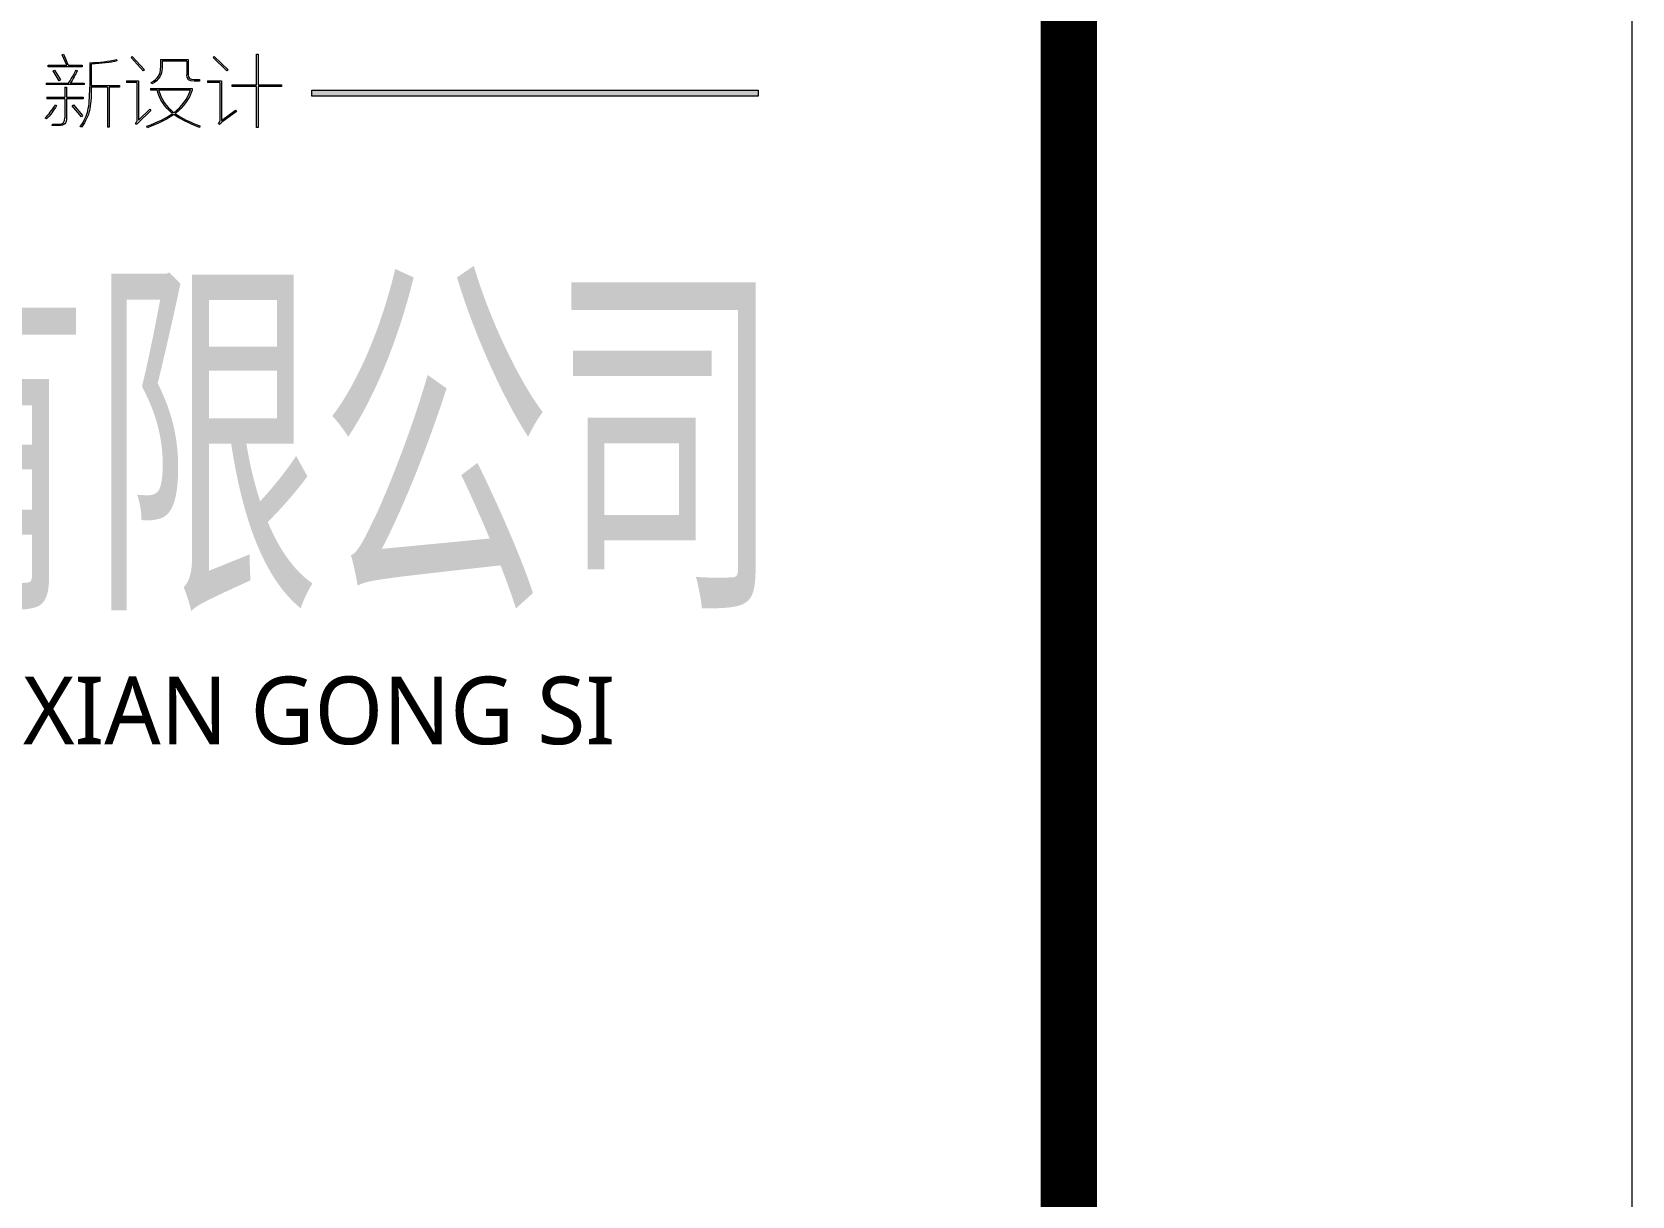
# Model space of a CAD drawing. Header units: inches. Extents: x -3272461 to -2504170, y 403793 to 1071042.
# Drawn here: x -2654256 to -2649994, y 542206 to 545307 of the extents above; entities that cross this region are included whole.
import ezdxf

# ---------------------------------------------------------------- set-up
doc = ezdxf.new("R2010")
doc.units = ezdxf.units.IN
doc.header["$LTSCALE"] = 1000
doc.header["$MEASUREMENT"] = 0
doc.layers.get('0').update_dxf_attribs({"lineweight": 18})
doc.layers.add('PUB_TITLE', color=153, linetype='Continuous', lineweight=18)
doc.layers.add('图层 1', color=7, linetype='Continuous', lineweight=18)
doc.styles.add('-黑体', font='', dxfattribs={"width": 0.7})
doc.styles.get('-黑体').set_extended_font_data('微软雅黑')

msp = doc.modelspace()

# ---------------------------------------------------------------- hatches: boundary and pattern name
msp.add_hatch(color=256).paths.add_polyline_path([(-2653510.6, 545152.3), (-2652321.8, 545152.3), (-2652321.8, 545136.3), (-2653510.6, 545136.3)], flags=0)

# ---------------------------------------------------------------- linework, layer by layer
at = {"lineweight": 9}
for p, q in [((-2654213.6, 545214.4), (-2654213.6, 545218.6)), ((-2654213.6, 545218.6), (-2654164, 545218.6)), ((-2654122.8, 545214.4), (-2654213.6, 545214.4)), ((-2654175.8, 545246.4), (-2654172.4, 545248)), ((-2654164, 545218.6), (-2654175.8, 545246.4)), ((-2654172.4, 545248), (-2654159.8, 545218.6)), ((-2654159.8, 545218.6), (-2654122.8, 545218.6)), ((-2654122.8, 545218.6), (-2654122.8, 545214.4)), ((-2654102.6, 545225.3), (-2654102.6, 545160.6)), ((-2654098.4, 545222), (-2654098.4, 545164.8)), ((-2653992.4, 545239.6), (-2653989.9, 545242.1)), ((-2653960.4, 545204.3), (-2653992.4, 545239.6)), ((-2653989.9, 545242.1), (-2653957.1, 545206.8)), ((-2653914.2, 545233.7), (-2653914.2, 545211)), ((-2653910, 545229.5), (-2653910, 545211)), ((-2653844.4, 545229.5), (-2653844.4, 545193.4)), ((-2653840.1, 545233.7), (-2653840.1, 545193.4)), ((-2653773.7, 545239.6), (-2653771.2, 545242.1)), ((-2653737.5, 545204.3), (-2653773.7, 545239.6)), ((-2653771.2, 545242.1), (-2653734.2, 545206.8)), ((-2653658.5, 545248), (-2653654.3, 545248)), ((-2653658.5, 545166.5), (-2653658.5, 545248)), ((-2653654.3, 545248), (-2653654.3, 545166.5)), ((-2654218.7, 545170.7), (-2654218.7, 545167.3)), ((-2654200.2, 545203.5), (-2654196.8, 545206)), ((-2654184.2, 545177.4), (-2654200.2, 545203.5)), ((-2654196.8, 545206), (-2654180.8, 545179.9)), ((-2654180.8, 545179.9), (-2654184.2, 545177.4)), ((-2654117.7, 545170.7), (-2654117.7, 545167.3)), ((-2654005, 545177.4), (-2654005, 545173.2)), ((-2653977.3, 545173.2), (-2653977.3, 545069.7)), ((-2653973.1, 545177.4), (-2653973.1, 545072.3)), ((-2653957.1, 545206.8), (-2653960.4, 545204.3)), ((-2653809.9, 545180.8), (-2653809.9, 545176.6)), ((-2653788.8, 545177.4), (-2653788.8, 545173.2)), ((-2653756, 545173.2), (-2653756, 545069.7)), ((-2653751.8, 545177.4), (-2653751.8, 545071.4)), ((-2653734.2, 545206.8), (-2653737.5, 545204.3)), ((-2653723.2, 545162.3), (-2653723.2, 545166.5)), ((-2653723.2, 545166.5), (-2653658.5, 545166.5)), ((-2653654.3, 545166.5), (-2653592, 545166.5)), ((-2653592, 545166.5), (-2653592, 545162.3)), ((-2654217, 545133.7), (-2654217, 545129.4)), ((-2654169, 545160.6), (-2654169, 545133.7)), ((-2654169, 545129.4), (-2654169, 545079)), ((-2654164.8, 545160.6), (-2654164.8, 545133.7)), ((-2654164.8, 545129.4), (-2654164.8, 545079)), ((-2654120.3, 545133.7), (-2654120.3, 545129.4)), ((-2654055.5, 545160.6), (-2654055.5, 545053.7)), ((-2654051.3, 545160.6), (-2654051.3, 545053.7)), ((-2654023.5, 545164.8), (-2654023.5, 545160.6)), ((-2653941.1, 545156.4), (-2653941.1, 545152.2)), ((-2653830.1, 545156.4), (-2653830.1, 545152.2)), ((-2653658.5, 545162.3), (-2653723.2, 545162.3)), ((-2653658.5, 545052.9), (-2653658.5, 545162.3)), ((-2653592, 545162.3), (-2653654.3, 545162.3)), ((-2653654.3, 545162.3), (-2653654.3, 545052.9)), ((-2654149.7, 545110.9), (-2654146.3, 545113.5)), ((-2654124.5, 545081.5), (-2654149.7, 545110.9)), ((-2654146.3, 545113.5), (-2654121.9, 545084.9)), ((-2654121.9, 545084.9), (-2654124.5, 545081.5)), ((-2653654.3, 545052.9), (-2653658.5, 545052.9))]:
    msp.add_line(p, q, dxfattribs=at)
at = {"lineweight": 0}
for p, q in [((-2653510.6, 545152.3), (-2652321.8, 545152.3)), ((-2653510.6, 545136.3), (-2653510.6, 545152.3)), ((-2652321.8, 545136.3), (-2653510.6, 545136.3))]:
    msp.add_line(p, q, dxfattribs=at)
at = {"lineweight": 9}
for points in [[(-2654102.6, 545225.3), (-2654076.8, 545226.5), (-2654053, 545229.3), (-2654031.1, 545233.7)], [(-2654030.3, 545230.4), (-2654047.7, 545225.9), (-2654070.4, 545223.1), (-2654098.4, 545222)], [(-2654031.1, 545233.7), (-2654031.1, 545233.7), (-2654030.3, 545230.4), (-2654030.3, 545230.4)], [(-2653939.4, 545172.4), (-2653921.5, 545182.5), (-2653913.1, 545195.3), (-2653914.2, 545211)], [(-2653910, 545211), (-2653909.4, 545193.7), (-2653918.4, 545179.6), (-2653936.9, 545169)], [(-2653914.2, 545233.7), (-2653914.2, 545233.7), (-2653840.1, 545233.7), (-2653840.1, 545233.7)], [(-2653844.4, 545229.5), (-2653844.4, 545229.5), (-2653910, 545229.5), (-2653910, 545229.5)], [(-2654117.7, 545167.3), (-2654117.7, 545167.3), (-2654218.7, 545167.3), (-2654218.7, 545167.3)], [(-2654218.7, 545170.7), (-2654218.7, 545170.7), (-2654158.9, 545170.7), (-2654158.9, 545170.7)], [(-2654158.9, 545170.7), (-2654157.3, 545174), (-2654153.9, 545179.9), (-2654148.9, 545188.3)], [(-2654153.9, 545170.7), (-2654153.9, 545170.7), (-2654117.7, 545170.7), (-2654117.7, 545170.7)], [(-2654153.1, 545172.4), (-2654153.6, 545171.8), (-2654153.9, 545171.2), (-2654153.9, 545170.7)], [(-2654135.4, 545204.3), (-2654138.2, 545198.7), (-2654144.1, 545188), (-2654153.1, 545172.4)], [(-2654148.9, 545188.3), (-2654143.8, 545197.3), (-2654140.4, 545203.2), (-2654138.8, 545206)], [(-2654138.8, 545206), (-2654138.8, 545206), (-2654135.4, 545204.3), (-2654135.4, 545204.3)], [(-2654005, 545177.4), (-2654005, 545177.4), (-2653973.1, 545177.4), (-2653973.1, 545177.4)], [(-2653977.3, 545173.2), (-2653977.3, 545173.2), (-2654005, 545173.2), (-2654005, 545173.2)], [(-2653936.9, 545169), (-2653936.9, 545169), (-2653939.4, 545172.4), (-2653939.4, 545172.4)], [(-2653824.2, 545176.6), (-2653838.2, 545176), (-2653844.9, 545181.6), (-2653844.4, 545193.4)], [(-2653840.1, 545193.4), (-2653841.3, 545184.4), (-2653836, 545180.2), (-2653824.2, 545180.8)], [(-2653824.2, 545180.8), (-2653824.2, 545180.8), (-2653809.9, 545180.8), (-2653809.9, 545180.8)], [(-2653809.9, 545176.6), (-2653809.9, 545176.6), (-2653824.2, 545176.6), (-2653824.2, 545176.6)], [(-2653788.8, 545177.4), (-2653788.8, 545177.4), (-2653751.8, 545177.4), (-2653751.8, 545177.4)], [(-2653756, 545173.2), (-2653756, 545173.2), (-2653788.8, 545173.2), (-2653788.8, 545173.2)], [(-2654217, 545133.7), (-2654217, 545133.7), (-2654169, 545133.7), (-2654169, 545133.7)], [(-2654169, 545129.4), (-2654169, 545129.4), (-2654217, 545129.4), (-2654217, 545129.4)], [(-2654169, 545160.6), (-2654169, 545160.6), (-2654164.8, 545160.6), (-2654164.8, 545160.6)], [(-2654164.8, 545133.7), (-2654164.8, 545133.7), (-2654120.3, 545133.7), (-2654120.3, 545133.7)], [(-2654120.3, 545129.4), (-2654120.3, 545129.4), (-2654164.8, 545129.4), (-2654164.8, 545129.4)], [(-2654107.6, 545098.3), (-2654104.3, 545111.2), (-2654102.6, 545132), (-2654102.6, 545160.6)], [(-2654098.4, 545160.6), (-2654098.4, 545132.5), (-2654100.1, 545111.8), (-2654103.4, 545098.3)], [(-2654098.4, 545164.8), (-2654098.4, 545164.8), (-2654023.5, 545164.8), (-2654023.5, 545164.8)], [(-2654055.5, 545160.6), (-2654055.5, 545160.6), (-2654098.4, 545160.6), (-2654098.4, 545160.6)], [(-2654023.5, 545160.6), (-2654023.5, 545160.6), (-2654051.3, 545160.6), (-2654051.3, 545160.6)], [(-2653941.1, 545156.4), (-2653941.1, 545156.4), (-2653830.1, 545156.4), (-2653830.1, 545156.4)], [(-2653923.4, 545152.2), (-2653923.4, 545152.2), (-2653941.1, 545152.2), (-2653941.1, 545152.2)], [(-2653882.2, 545089.9), (-2653903, 545107.3), (-2653916.7, 545128), (-2653923.4, 545152.2)], [(-2653834.3, 545152.2), (-2653834.3, 545152.2), (-2653919.2, 545152.2), (-2653919.2, 545152.2)], [(-2653919.2, 545152.2), (-2653912.5, 545128.6), (-2653899, 545108.7), (-2653878.9, 545092.4)], [(-2653878.9, 545092.4), (-2653857, 545109.3), (-2653842.1, 545129.2), (-2653834.3, 545152.2)], [(-2653830.1, 545152.2), (-2653837.9, 545128), (-2653853.1, 545107.3), (-2653875.5, 545089.9)], [(-2654221.2, 545078.1), (-2654212.2, 545087.1), (-2654203.3, 545098.9), (-2654194.3, 545113.5)], [(-2654190.9, 545111.8), (-2654199.3, 545097.8), (-2654208.3, 545085.7), (-2654217.8, 545075.6)], [(-2654194.3, 545113.5), (-2654194.3, 545113.5), (-2654190.9, 545111.8), (-2654190.9, 545111.8)], [(-2654127.8, 545055.4), (-2654117.2, 545070.6), (-2654110.5, 545084.9), (-2654107.6, 545098.3)], [(-2654103.4, 545098.3), (-2654106.3, 545084.9), (-2654113.3, 545070), (-2654124.5, 545053.7)], [(-2653973.1, 545072.3), (-2653973.1, 545072.3), (-2653942.8, 545101.7), (-2653942.8, 545101.7)], [(-2653940.2, 545098.3), (-2653940.2, 545098.3), (-2653972.2, 545067.2), (-2653972.2, 545067.2)], [(-2653950.3, 545056.3), (-2653921.7, 545066.9), (-2653899, 545078.1), (-2653882.2, 545089.9)], [(-2653878.9, 545087.4), (-2653892.9, 545077.3), (-2653916.1, 545065.5), (-2653948.7, 545052.1)], [(-2653942.8, 545101.7), (-2653942.8, 545101.7), (-2653940.2, 545098.3), (-2653940.2, 545098.3)], [(-2653809.9, 545052.9), (-2653840.1, 545064.7), (-2653863.2, 545076.2), (-2653878.9, 545087.4)], [(-2653875.5, 545089.9), (-2653858.1, 545078.1), (-2653836, 545067.2), (-2653809, 545057.1)], [(-2653751.8, 545071.4), (-2653751.8, 545071.4), (-2653714, 545099.2), (-2653714, 545099.2)], [(-2653711.4, 545095.8), (-2653711.4, 545095.8), (-2653751, 545067.2), (-2653751, 545067.2)], [(-2653714, 545099.2), (-2653714, 545099.2), (-2653711.4, 545095.8), (-2653711.4, 545095.8)], [(-2654217.8, 545075.6), (-2654217.8, 545075.6), (-2654221.2, 545078.1), (-2654221.2, 545078.1)], [(-2654202.7, 545058), (-2654202.7, 545058), (-2654201.9, 545062.2), (-2654201.9, 545062.2)], [(-2654184.2, 545058), (-2654190.4, 545058), (-2654196.5, 545058), (-2654202.7, 545058)], [(-2654201.9, 545062.2), (-2654195.7, 545062.2), (-2654189.8, 545062.2), (-2654184.2, 545062.2)], [(-2654164.8, 545079), (-2654164.3, 545064.4), (-2654170.7, 545057.4), (-2654184.2, 545058)], [(-2654184.2, 545062.2), (-2654173.5, 545061.6), (-2654168.5, 545067.2), (-2654169, 545079)], [(-2654124.5, 545053.7), (-2654124.5, 545053.7), (-2654127.8, 545055.4), (-2654127.8, 545055.4)], [(-2654051.3, 545053.7), (-2654051.3, 545053.7), (-2654055.5, 545053.7), (-2654055.5, 545053.7)], [(-2653980.6, 545063), (-2653978.4, 545066.9), (-2653977.3, 545069.2), (-2653977.3, 545069.7)], [(-2653977.3, 545061.3), (-2653977.3, 545061.3), (-2653980.6, 545063), (-2653980.6, 545063)], [(-2653972.2, 545067.2), (-2653973.9, 545065), (-2653975.6, 545063), (-2653977.3, 545061.3)], [(-2653948.7, 545052.1), (-2653948.7, 545052.1), (-2653950.3, 545056.3), (-2653950.3, 545056.3)], [(-2653809, 545057.1), (-2653809, 545057.1), (-2653809.9, 545052.9), (-2653809.9, 545052.9)], [(-2653759.4, 545063.9), (-2653757.2, 545066.7), (-2653756, 545068.6), (-2653756, 545069.7)], [(-2653756.9, 545061.3), (-2653756.9, 545061.3), (-2653759.4, 545063.9), (-2653759.4, 545063.9)], [(-2653752.7, 545064.7), (-2653754.4, 545063.5), (-2653755.8, 545062.5), (-2653756.9, 545061.3)], [(-2653751, 545067.2), (-2653751.5, 545066.7), (-2653752.1, 545065.8), (-2653752.7, 545064.7)]]:
    msp.add_open_spline(points, degree=3, dxfattribs=at)
at = {"layer": 'PUB_TITLE'}
msp.add_lwpolyline([(-2649994.3, 492130.6), (-2649994.3, 555130.6), (-2761444.3, 555130.6), (-2761444.3, 492130.6)], close=True, dxfattribs=at)
msp.add_lwpolyline([(-2651494.3, 493630.6, 150, 150, 0), (-2651494.3, 553630.6, 150, 150, 0), (-2757694.3, 553630.6, 150, 150, 0), (-2757694.3, 493630.6, 150, 150, 0)], format="xyseb", close=True, dxfattribs=at)
at = {"layer": '图层 1', "lineweight": 0}
msp.add_line((-2652321.8, 545152.3), (-2652321.8, 545136.3), dxfattribs=at)

# ---------------------------------------------------------------- texts
at = {"style": '-黑体', "width": 0.6}
msp.add_text('工程设计有限公司', height=750, dxfattribs=at).set_placement((-2657170.6, 543846.4))
at = {"insert": (-2657213.5, 543362), "char_height": 180, "width": 7219.855, "attachment_point": 7, "style": '-黑体'}
msp.add_mtext('{\\W1; GONG CHENG SHE JI YOU XIAN GONG SI }', dxfattribs=at)

doc.saveas('drawing.dxf')
